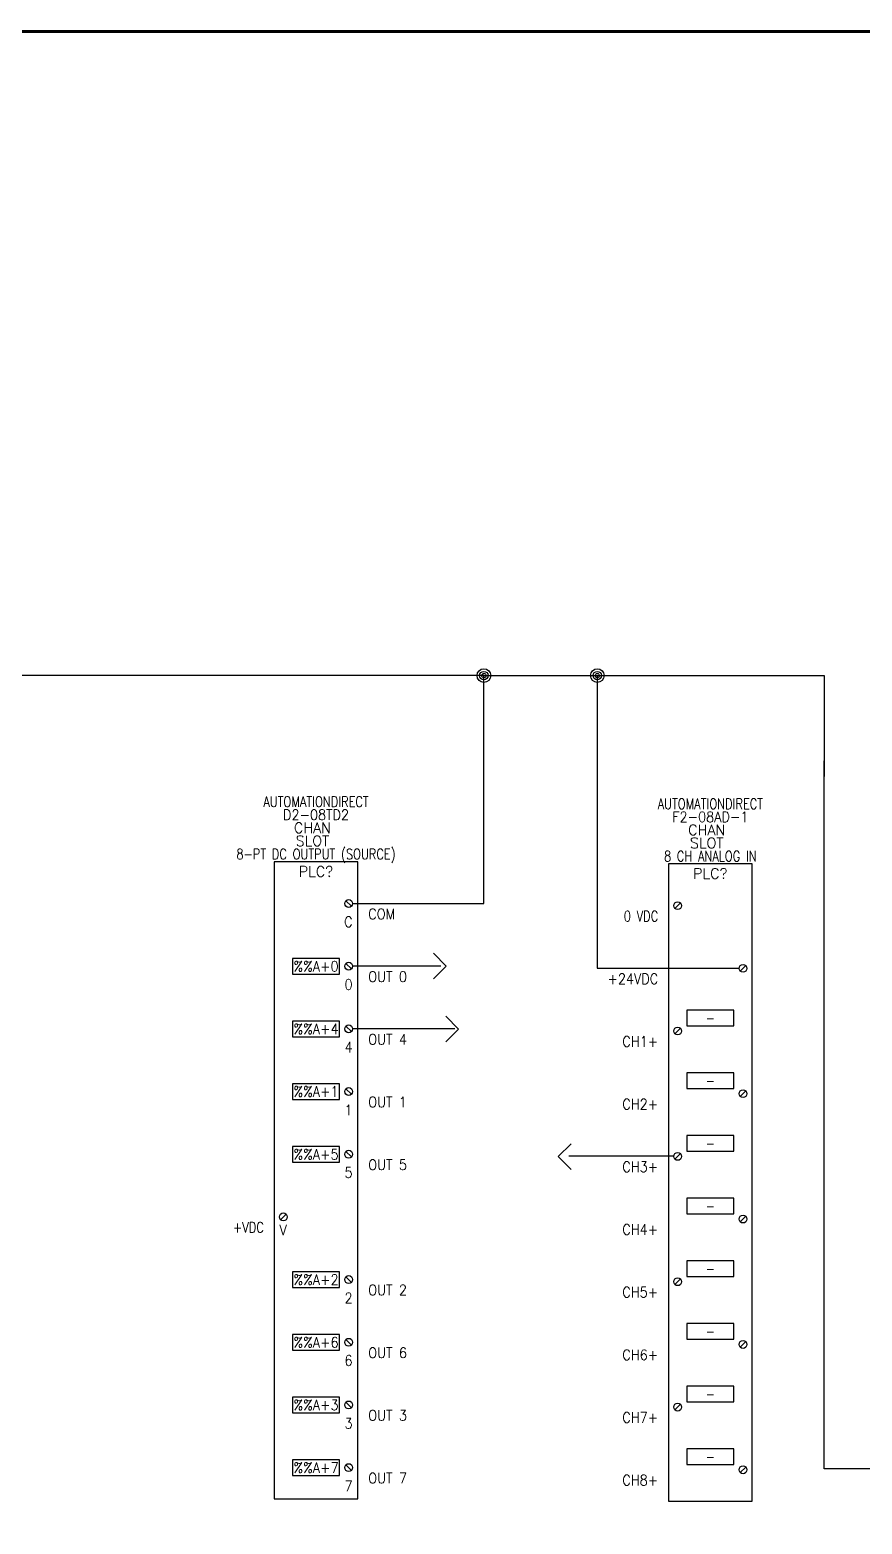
# Model space of a CAD drawing. Header units: inches. Extents: x 0 to 33.5, y 0 to 22.4.
# Drawn here: x 17.27 to 25.38, y 7.89 to 22.44 of the extents above; entities that cross this region are included whole.
import ezdxf
from ezdxf.enums import TextEntityAlignment as Align

# ---------------------------------------------------------------- set-up
doc = ezdxf.new("R2010")
doc.units = ezdxf.units.IN
doc.header["$MEASUREMENT"] = 0
for name, color, linetype in [('DESC', 150, 'Continuous'), ('MISC', 7, 'Continuous'), ('SYMS', 7, 'Continuous'), ('TAGS', 150, 'Continuous'), ('TERMS', 123, 'Continuous'), ('TITLE', 7, 'Continuous'), ('WIRES', 7, 'Continuous')]:
    doc.layers.add(name, color=color, linetype=linetype)
doc.styles.add('ITALIC', font='ITALIC')
doc.styles.add('SIMPLEX', font='SIMPLEX')
doc.styles.add('WD', font='romans.shx')

# ---------------------------------------------------------------- blocks, each defined once
blk = doc.blocks.new('NO_NUM_acade_title')
at = {"layer": 'TITLE', "const_width": 0.0312}
blk.add_lwpolyline([(30.594, 0.281), (30.594, 22.177), (30.344, 22.427), (0.281, 22.427), (0.031, 22.177), (0.031, 0.281), (0.281, 0.031), (30.344, 0.031)], close=True, dxfattribs=at)
at = {"layer": 'TITLE', "color": 1, "style": 'ITALIC'}
for tag, height, p in [('TITLE#1', 0.125, (32.156, 3.406)), ('TITLE#2', 0.125, (32.156, 3.204)), ('TITLE#3', 0.125, (32.156, 3.001)), ('TITLE#4', 0.125, (32.156, 2.799)), ('DWG#', 0.2, (32.156, 0.826))]:
    blk.add_attdef(tag, text='', height=height, dxfattribs=at).set_placement(p, align=Align.CENTER)
at = {"layer": 'TITLE', "color": 1, "style": 'SIMPLEX'}
blk.add_attdef('CAD#', (30.826, 1.958), '', height=0.0938, rotation=90, dxfattribs=at)
at = {"layer": 'TITLE', "color": 1}
for tag, p, height, style in [('ENGINEER', (31.237, 1.958), 0.0938, 'ITALIC'), ('CHKDBY', (32.424, 1.958), 0.0938, 'ITALIC'), ('JOB#', (31.464, 1.644), 0.0938, 'SIMPLEX'), ('DRAWNBY', (32.494, 1.644), 0.0938, 'ITALIC'), ('SCALE', (31.353, 1.344), 0.0938, 'SIMPLEX'), ('DATE', (32.408, 1.344), 0.0938, 'SIMPLEX'), ('SHTS', (32.532, 0.25), 0.2, 'ITALIC')]:
    blk.add_attdef(tag, p, '', height=height, dxfattribs=dict(at, style=style))
at = {"layer": 'TITLE', "color": 1, "style": 'ITALIC'}
blk.add_attdef('SH#', text='', height=0.2, dxfattribs=at).set_placement((31.881, 0.25), align=Align.RIGHT)
at = {"layer": 'TITLE', "color": 7, "flags": 9}
blk.add_attdef('WD_TB', (31.219, 0.031), '', height=0.125, dxfattribs=at)
blk = doc.blocks.new('PLCIO_28CA')
at = {"layer": 'SYMS'}
for p, q in [((0.5, 0.5), (-0.5, 0.5)), ((-0.5, 0.5), (-0.5, -7.125)), ((0.5, -7.125), (0.5, 0.5)), ((-0.357, 0.033), (-0.424, -0.033)), ((0.424, -0.717), (0.357, -0.783)), ((0.281, -1.25), (-0.281, -1.25)), ((-0.281, -1.25), (-0.281, -1.438)), ((0.281, -1.438), (0.281, -1.25)), ((-0.357, -1.467), (-0.424, -1.533)), ((-0.281, -1.438), (0.281, -1.438)), ((0.281, -2), (-0.281, -2)), ((-0.281, -2), (-0.281, -2.188)), ((0.281, -2.188), (0.281, -2)), ((-0.281, -2.188), (0.281, -2.188)), ((0.424, -2.217), (0.357, -2.283)), ((0.281, -2.75), (-0.281, -2.75)), ((-0.281, -2.75), (-0.281, -2.938)), ((0.281, -2.938), (0.281, -2.75)), ((-0.357, -2.967), (-0.424, -3.033)), ((-0.281, -2.938), (0.281, -2.938)), ((0.281, -3.5), (-0.281, -3.5)), ((-0.281, -3.5), (-0.281, -3.688)), ((0.281, -3.688), (0.281, -3.5)), ((-0.281, -3.688), (0.281, -3.688)), ((0.424, -3.717), (0.357, -3.783)), ((0.281, -4.25), (-0.281, -4.25)), ((-0.281, -4.25), (-0.281, -4.438)), ((0.281, -4.438), (0.281, -4.25)), ((-0.357, -4.467), (-0.424, -4.533)), ((-0.281, -4.438), (0.281, -4.438)), ((0.281, -5), (-0.281, -5)), ((-0.281, -5), (-0.281, -5.188)), ((0.281, -5.188), (0.281, -5)), ((-0.281, -5.188), (0.281, -5.188)), ((0.424, -5.217), (0.357, -5.283)), ((0.281, -5.75), (-0.281, -5.75)), ((-0.281, -5.75), (-0.281, -5.938)), ((0.281, -5.938), (0.281, -5.75)), ((-0.357, -5.967), (-0.424, -6.033)), ((-0.281, -5.938), (0.281, -5.938)), ((0.281, -6.5), (-0.281, -6.5)), ((-0.281, -6.5), (-0.281, -6.688)), ((0.281, -6.688), (0.281, -6.5)), ((-0.281, -6.688), (0.281, -6.688)), ((0.424, -6.717), (0.357, -6.783)), ((-0.5, -7.125), (0.5, -7.125))]:
    blk.add_line(p, q, dxfattribs=at)
for centre in [(-0.391, 0), (0.391, -0.75), (-0.391, -1.5), (0.391, -2.25), (-0.391, -3), (0.391, -3.75), (-0.391, -4.5), (0.391, -5.25), (-0.391, -6), (0.391, -6.75)]:
    blk.add_circle(centre, 0.0469, dxfattribs=at)
at = {"layer": 'SYMS', "style": 'WD'}
for tag, width, p in [('INST', 0.8, (0, 1.482)), ('LOC', 0.8, (0, 1.312)), ('MFG', 0.8, (0, 1.156)), ('CAT', 0.9, (0, 1)), ('DESC', 0.8, (0, 0.53))]:
    blk.add_attdef(tag, text='', height=0.125, dxfattribs=dict(at, width=width)).set_placement(p, align=Align.CENTER)
at = {"layer": 'SYMS', "linetype": 'Continuous', "style": 'WD', "flags": 9}
blk.add_attdef('ASSYCODE', text='', height=0.01, dxfattribs=at).set_placement((0.23, 1.071), align=Align.CENTER)
at = {"layer": 'SYMS', "style": 'WD'}
for tag, p in [('LINE1', (0, 0.844)), ('LINE2', (0, 0.688)), ('TAG', (0, 0.322))]:
    blk.add_attdef(tag, text='', height=0.125, dxfattribs=at).set_placement(p, align=Align.CENTER)
at = {"layer": 'SYMS', "style": 'WD', "flags": 1}
for tag, p in [('X4TERM01', (-0.438, 0)), ('X4TERM02', (0.344, -0.75)), ('X4TERM03', (-0.438, -1.5)), ('X4TERM04', (0.344, -2.25)), ('X4TERM05', (-0.438, -3)), ('X4TERM06', (0.344, -3.75)), ('X4TERM07', (-0.438, -4.5)), ('X4TERM08', (0.344, -5.25)), ('X4TERM09', (-0.438, -6)), ('X4TERM10', (0.344, -6.75))]:
    blk.add_attdef(tag, p, '', height=0.01, dxfattribs=at)
at = {"layer": 'SYMS', "style": 'WD'}
for tag, width, p in [('TERMDESC01', 0.8, (-0.625, -0.062)), ('TERMDESC02', 0.9, (-0.625, -0.812)), ('TERM02', 0.75, (0.312, -0.812)), ('TERMDESC03', 0.9, (-0.625, -1.562)), ('TERMDESC04', 0.9, (-0.625, -2.312)), ('TERM04', 0.9, (0.312, -2.312)), ('TERMDESC05', 0.9, (-0.625, -3.062)), ('TERMDESC06', 0.9, (-0.625, -3.812)), ('TERM06', 0.9, (0.312, -3.812)), ('TERMDESC07', 0.9, (-0.625, -4.562)), ('TERMDESC08', 0.9, (-0.625, -5.312)), ('TERM08', 0.9, (0.312, -5.312)), ('TERMDESC09', 0.9, (-0.625, -6.062)), ('TERMDESC10', 0.9, (-0.625, -6.812)), ('TERM10', 0.9, (0.312, -6.812))]:
    blk.add_attdef(tag, text='', height=0.125, dxfattribs=dict(at, width=width)).set_placement(p, align=Align.TOP_RIGHT)
at = {"layer": 'SYMS', "style": 'WD', "width": 0.9}
for tag, p in [('TERM01', (-0.438, -0.094)), ('TERM03', (-0.438, -1.656)), ('TERM05', (-0.438, -3.156)), ('TERM07', (-0.438, -4.656)), ('TERM09', (-0.438, -6.156))]:
    blk.add_attdef(tag, text='', height=0.125, dxfattribs=at).set_placement(p, align=Align.TOP_LEFT)
at = {"layer": 'SYMS', "style": 'WD', "width": 0.8}
for tag, p in [('TAGA03', (0, -1.344)), ('TAGA04', (0, -2.094)), ('TAGA05', (0, -2.844)), ('TAGA06', (0, -3.594)), ('TAGA07', (0, -4.344)), ('TAGA08', (0, -5.094)), ('TAGA09', (0, -5.844)), ('TAGA10', (0, -6.594))]:
    blk.add_attdef(tag, text='', height=0.125, dxfattribs=at).set_placement(p, align=Align.MIDDLE_CENTER)
at = {"layer": 'SYMS', "style": 'WD', "width": 0.9}
for tag, p in [('DESCA03', (1.25, -1.469)), ('DESCB03', (1.25, -1.625)), ('DESCC03', (1.25, -1.781)), ('DESCD03', (1.25, -1.938)), ('DESCE03', (1.25, -2.094)), ('DESCA04', (1.25, -2.219)), ('DESCB04', (1.25, -2.375)), ('DESCC04', (1.25, -2.531)), ('DESCD04', (1.25, -2.688)), ('DESCE04', (1.25, -2.844)), ('DESCA05', (1.25, -2.969)), ('DESCB05', (1.25, -3.125)), ('DESCC05', (1.25, -3.281)), ('DESCD05', (1.25, -3.438)), ('DESCE05', (1.25, -3.594)), ('DESCA06', (1.25, -3.719)), ('DESCB06', (1.25, -3.875)), ('DESCC06', (1.25, -4.031)), ('DESCD06', (1.25, -4.188)), ('DESCE06', (1.25, -4.344)), ('DESCA07', (1.25, -4.469)), ('DESCB07', (1.25, -4.625)), ('DESCC07', (1.25, -4.781)), ('DESCD07', (1.25, -4.938)), ('DESCE07', (1.25, -5.094)), ('DESCA08', (1.25, -5.219)), ('DESCB08', (1.25, -5.375)), ('DESCC08', (1.25, -5.531)), ('DESCD08', (1.25, -5.688)), ('DESCE08', (1.25, -5.844)), ('DESCA09', (1.25, -5.969)), ('DESCB09', (1.25, -6.125)), ('DESCC09', (1.25, -6.281)), ('DESCD09', (1.25, -6.438)), ('DESCE09', (1.25, -6.594)), ('DESCA10', (1.25, -6.719)), ('DESCB10', (1.25, -6.875)), ('DESCC10', (1.25, -7.031)), ('DESCD10', (1.25, -7.188)), ('DESCE10', (1.25, -7.344))]:
    blk.add_attdef(tag, p, '', height=0.125, dxfattribs=at)
blk = doc.blocks.new('PLCIO_2D74')
at = {"layer": 'SYMS'}
for p, q in [((0.5, 0.5), (-0.5, 0.5)), ((-0.5, 0.5), (-0.5, -7.125)), ((0.5, -7.125), (0.5, 0.5)), ((0.357, 0.033), (0.424, -0.033)), ((0.281, -0.656), (-0.281, -0.656)), ((-0.281, -0.656), (-0.281, -0.844)), ((0.281, -0.844), (0.281, -0.656)), ((-0.281, -0.844), (0.281, -0.844)), ((0.357, -0.717), (0.424, -0.783)), ((0.281, -1.406), (-0.281, -1.406)), ((-0.281, -1.406), (-0.281, -1.594)), ((0.281, -1.594), (0.281, -1.406)), ((-0.281, -1.594), (0.281, -1.594)), ((0.357, -1.467), (0.424, -1.533)), ((0.281, -2.156), (-0.281, -2.156)), ((-0.281, -2.156), (-0.281, -2.344)), ((0.281, -2.344), (0.281, -2.156)), ((0.357, -2.217), (0.424, -2.283)), ((-0.281, -2.344), (0.281, -2.344)), ((0.281, -2.906), (-0.281, -2.906)), ((-0.281, -2.906), (-0.281, -3.094)), ((0.281, -3.094), (0.281, -2.906)), ((0.357, -2.967), (0.424, -3.033)), ((-0.281, -3.094), (0.281, -3.094)), ((-0.357, -3.717), (-0.424, -3.783)), ((0.281, -4.406), (-0.281, -4.406)), ((-0.281, -4.406), (-0.281, -4.594)), ((0.281, -4.594), (0.281, -4.406)), ((0.357, -4.467), (0.424, -4.533)), ((-0.281, -4.594), (0.281, -4.594)), ((0.281, -5.156), (-0.281, -5.156)), ((-0.281, -5.156), (-0.281, -5.344)), ((0.281, -5.344), (0.281, -5.156)), ((-0.281, -5.344), (0.281, -5.344)), ((0.357, -5.217), (0.424, -5.283)), ((0.281, -5.906), (-0.281, -5.906)), ((-0.281, -5.906), (-0.281, -6.094)), ((0.281, -6.094), (0.281, -5.906)), ((0.357, -5.967), (0.424, -6.033)), ((-0.281, -6.094), (0.281, -6.094)), ((0.281, -6.656), (-0.281, -6.656)), ((-0.281, -6.656), (-0.281, -6.844)), ((0.281, -6.844), (0.281, -6.656)), ((0.357, -6.717), (0.424, -6.783)), ((-0.281, -6.844), (0.281, -6.844)), ((-0.5, -7.125), (0.5, -7.125))]:
    blk.add_line(p, q, dxfattribs=at)
for centre in [(0.391, 0), (0.391, -0.75), (0.391, -1.5), (0.391, -2.25), (0.391, -3), (-0.391, -3.75), (0.391, -4.5), (0.391, -5.25), (0.391, -6), (0.391, -6.75)]:
    blk.add_circle(centre, 0.0469, dxfattribs=at)
at = {"layer": 'SYMS', "style": 'WD'}
for tag, width, p in [('INST', 0.8, (0, 1.482)), ('LOC', 0.8, (0, 1.312)), ('MFG', 0.8, (0, 1.156)), ('CAT', 0.9, (0, 1)), ('DESC', 0.8, (0, 0.53))]:
    blk.add_attdef(tag, text='', height=0.125, dxfattribs=dict(at, width=width)).set_placement(p, align=Align.CENTER)
at = {"layer": 'SYMS', "linetype": 'Continuous', "style": 'WD', "flags": 9}
blk.add_attdef('ASSYCODE', text='', height=0.01, dxfattribs=at).set_placement((0.23, 1.071), align=Align.CENTER)
at = {"layer": 'SYMS', "style": 'WD'}
for tag, p in [('LINE1', (0, 0.844)), ('LINE2', (0, 0.688)), ('TAG', (0, 0.322))]:
    blk.add_attdef(tag, text='', height=0.125, dxfattribs=at).set_placement(p, align=Align.CENTER)
at = {"layer": 'SYMS', "style": 'WD', "flags": 1}
for tag, p in [('X1TERM01', (0.438, 0)), ('X1TERM02', (0.438, -0.75)), ('X1TERM03', (0.438, -1.5)), ('X1TERM04', (0.438, -2.25)), ('X1TERM05', (0.438, -3)), ('X4TERM06', (-0.438, -3.75)), ('X1TERM07', (0.438, -4.5)), ('X1TERM08', (0.438, -5.25)), ('X1TERM09', (0.438, -6)), ('X1TERM10', (0.438, -6.75))]:
    blk.add_attdef(tag, p, '', height=0.01, dxfattribs=at)
at = {"layer": 'SYMS', "style": 'WD'}
for tag, width, p in [('TERM01', 0.9, (0.438, -0.156)), ('TERM02', 0.9, (0.438, -0.906)), ('TERM03', 0.9, (0.438, -1.656)), ('TERM04', 0.9, (0.438, -2.406)), ('TERM05', 0.9, (0.438, -3.156)), ('TERMDESC06', 0.8, (-0.625, -3.812)), ('TERM07', 0.9, (0.438, -4.656)), ('TERM08', 0.9, (0.438, -5.406)), ('TERM09', 0.9, (0.438, -6.156)), ('TERM10', 0.9, (0.438, -6.906))]:
    blk.add_attdef(tag, text='', height=0.125, dxfattribs=dict(at, width=width)).set_placement(p, align=Align.TOP_RIGHT)
at = {"layer": 'SYMS', "style": 'WD', "width": 0.9}
for tag, p in [('TERMDESC01', (0.625, -0.062)), ('TERMDESC02', (0.625, -0.812)), ('TERMDESC03', (0.625, -1.562)), ('TERMDESC04', (0.625, -2.312)), ('TERMDESC05', (0.625, -3.062)), ('TERM06', (-0.438, -3.844)), ('TERMDESC07', (0.625, -4.562)), ('TERMDESC08', (0.625, -5.312)), ('TERMDESC09', (0.625, -6.062)), ('TERMDESC10', (0.625, -6.812))]:
    blk.add_attdef(tag, text='', height=0.125, dxfattribs=at).set_placement(p, align=Align.TOP_LEFT)
for tag, p in [('DESCA02', (-0.688, -0.719)), ('DESCB02', (-0.688, -0.875)), ('DESCC02', (-0.688, -1.031)), ('DESCD02', (-0.688, -1.188)), ('DESCE02', (-0.688, -1.344)), ('DESCA03', (-0.688, -1.469)), ('DESCB03', (-0.688, -1.625)), ('DESCC03', (-0.688, -1.781)), ('DESCD03', (-0.688, -1.938)), ('DESCE03', (-0.688, -2.094)), ('DESCA04', (-0.688, -2.219)), ('DESCB04', (-0.688, -2.375)), ('DESCC04', (-0.688, -2.531)), ('DESCD04', (-0.688, -2.688)), ('DESCE04', (-0.688, -2.844)), ('DESCA05', (-0.688, -2.969)), ('DESCB05', (-0.688, -3.125)), ('DESCC05', (-0.688, -3.281)), ('DESCD05', (-0.688, -3.438)), ('DESCE05', (-0.688, -3.594)), ('DESCA07', (-0.688, -4.469)), ('DESCB07', (-0.688, -4.625)), ('DESCC07', (-0.688, -4.781)), ('DESCD07', (-0.688, -4.938)), ('DESCE07', (-0.688, -5.094)), ('DESCA08', (-0.688, -5.219)), ('DESCB08', (-0.688, -5.375)), ('DESCC08', (-0.688, -5.531)), ('DESCD08', (-0.688, -5.688)), ('DESCE08', (-0.688, -5.844)), ('DESCA09', (-0.688, -5.969)), ('DESCB09', (-0.688, -6.125)), ('DESCC09', (-0.688, -6.281)), ('DESCD09', (-0.688, -6.438)), ('DESCE09', (-0.688, -6.594)), ('DESCA10', (-0.688, -6.719)), ('DESCB10', (-0.688, -6.875)), ('DESCC10', (-0.688, -7.031)), ('DESCD10', (-0.688, -7.188)), ('DESCE10', (-0.688, -7.344))]:
    blk.add_attdef(tag, text='', height=0.125, dxfattribs=at).set_placement(p, align=Align.RIGHT)
for tag, p in [('TAGA02', (0, -0.75)), ('TAGA03', (0, -1.5)), ('TAGA04', (0, -2.25)), ('TAGA05', (0, -3)), ('TAGA07', (0, -4.5)), ('TAGA08', (0, -5.25)), ('TAGA09', (0, -6)), ('TAGA10', (0, -6.75))]:
    blk.add_attdef(tag, text='', height=0.125, dxfattribs=at).set_placement(p, align=Align.MIDDLE_CENTER)
blk = doc.blocks.new('WDDOT')
for radius in [0.03, 0.0187, 0.00929]:
    blk.add_circle((0, 0), radius)

msp = doc.modelspace()

# ---------------------------------------------------------------- linework, layer by layer
for p, q in [((21.327, 13.325), (21.202, 13.45)), ((21.327, 13.325), (21.202, 13.2)), ((21.202, 13.2), (21.327, 13.325)), ((21.446, 12.711), (21.321, 12.836)), ((21.446, 12.711), (21.321, 12.586)), ((21.321, 12.586), (21.446, 12.711)), ((22.417, 11.469), (22.542, 11.594)), ((22.542, 11.594), (22.417, 11.469)), ((22.417, 11.469), (22.542, 11.344))]:
    msp.add_line(p, q)
at = {"layer": 'WIRES'}
for p, q in [((21.693, 16.154), (12.852, 16.154)), ((21.693, 13.934), (21.693, 16.154)), ((21.693, 16.154), (25.008, 16.154)), ((22.798, 16.154), (22.798, 13.303)), ((25.008, 16.154), (25.008, 15.17)), ((25.008, 8.427), (25.008, 15.325)), ((20.414, 13.934), (21.693, 13.934)), ((21.275, 13.323), (20.414, 13.323)), ((22.798, 13.303), (24.179, 13.303)), ((21.409, 12.713), (20.414, 12.713)), ((23.543, 11.472), (22.522, 11.472)), ((26.867, 8.427), (25.008, 8.427))]:
    msp.add_line(p, q, dxfattribs=at)

# ---------------------------------------------------------------- block references
msp.add_blockref('NO_NUM_acade_title', (0, 0))
at = {"layer": 'SYMS', "xscale": 2.210136950490987, "yscale": 2.210136950490987, "zscale": 2.210136950490987}
for p in [(21.693, 16.154), (22.798, 16.154)]:
    msp.add_blockref('WDDOT', p, dxfattribs=at)
at = {"layer": 'SYMS'}
ref = msp.add_blockref('PLCIO_2D74', (20.058, 13.934), dxfattribs=dict(at, xscale=0.8138620711645551, yscale=0.8138620711645551, zscale=0.8138620711645551))
ref.add_attrib('TERM01', 'C', dxfattribs={"layer": 'TERMS', "height": 0.102, "style": 'WD', "width": 0.9}).set_placement((20.414, 13.807), align=Align.TOP_RIGHT)
ref.add_attrib('TERMDESC01', 'COM', dxfattribs={"layer": 'TERMS', "height": 0.1017, "style": 'WD', "width": 0.9}).set_placement((20.567, 13.883), align=Align.TOP_LEFT)
ref.add_attrib('CAT', 'D2-08TD2', dxfattribs={"layer": 'MISC', "height": 0.1017, "style": 'WD', "width": 0.9}).set_placement((20.058, 14.748), align=Align.CENTER)
ref.add_attrib('TAG', 'PLC?', dxfattribs={"layer": 'TAGS', "height": 0.1017, "style": 'WD'}).set_placement((20.058, 14.195), align=Align.CENTER)
ref.add_attrib('LINE1', 'CHAN ', dxfattribs={"layer": 'MISC', "height": 0.1017, "style": 'WD'}).set_placement((20.058, 14.62), align=Align.CENTER)
ref.add_attrib('DESC', '8-PT DC OUTPUT (SOURCE)', dxfattribs={"layer": 'DESC', "height": 0.10173, "style": 'WD', "width": 0.8}).set_placement((20.058, 14.365), align=Align.CENTER)
ref.add_attrib('LINE2', 'SLOT ', dxfattribs={"layer": 'MISC', "height": 0.1017, "style": 'WD'}).set_placement((20.058, 14.493), align=Align.CENTER)
ref.add_attrib('MFG', 'AUTOMATIONDIRECT', dxfattribs={"layer": 'MISC', "height": 0.10173, "style": 'WD', "width": 0.8}).set_placement((20.058, 14.875), align=Align.CENTER)
ref.add_attrib('TERM02', '0', dxfattribs={"layer": 'TERMS', "height": 0.102, "style": 'WD', "width": 0.9}).set_placement((20.414, 13.196), align=Align.TOP_RIGHT)
ref.add_attrib('TAGA02', '%%A+0', dxfattribs={"layer": 'TAGS', "height": 0.1017, "style": 'WD', "width": 0.9}).set_placement((20.058, 13.323), align=Align.MIDDLE_CENTER)
ref.add_attrib('TERMDESC02', 'OUT 0', dxfattribs={"layer": 'TERMS', "height": 0.1017, "style": 'WD', "width": 0.9}).set_placement((20.567, 13.273), align=Align.TOP_LEFT)
ref.add_attrib('TERM03', '4', dxfattribs={"layer": 'TERMS', "height": 0.102, "style": 'WD', "width": 0.9}).set_placement((20.414, 12.586), align=Align.TOP_RIGHT)
ref.add_attrib('TAGA03', '%%A+4', dxfattribs={"layer": 'TAGS', "height": 0.1017, "style": 'WD', "width": 0.9}).set_placement((20.058, 12.713), align=Align.MIDDLE_CENTER)
ref.add_attrib('TERMDESC03', 'OUT 4', dxfattribs={"layer": 'TERMS', "height": 0.1017, "style": 'WD', "width": 0.9}).set_placement((20.567, 12.662), align=Align.TOP_LEFT)
ref.add_attrib('TERM04', '1', dxfattribs={"layer": 'TERMS', "height": 0.102, "style": 'WD', "width": 0.9}).set_placement((20.414, 11.975), align=Align.TOP_RIGHT)
ref.add_attrib('TAGA04', '%%A+1', dxfattribs={"layer": 'TAGS', "height": 0.1017, "style": 'WD', "width": 0.9}).set_placement((20.058, 12.103), align=Align.MIDDLE_CENTER)
ref.add_attrib('TERMDESC04', 'OUT 1', dxfattribs={"layer": 'TERMS', "height": 0.1017, "style": 'WD', "width": 0.9}).set_placement((20.567, 12.052), align=Align.TOP_LEFT)
ref.add_attrib('TERM05', '5', dxfattribs={"layer": 'TERMS', "height": 0.102, "style": 'WD', "width": 0.9}).set_placement((20.414, 11.365), align=Align.TOP_RIGHT)
ref.add_attrib('TAGA05', '%%A+5', dxfattribs={"layer": 'TAGS', "height": 0.1017, "style": 'WD', "width": 0.9}).set_placement((20.058, 11.492), align=Align.MIDDLE_CENTER)
ref.add_attrib('TERMDESC05', 'OUT 5', dxfattribs={"layer": 'TERMS', "height": 0.1017, "style": 'WD', "width": 0.9}).set_placement((20.567, 11.441), align=Align.TOP_LEFT)
ref.add_attrib('TERM06', 'V', dxfattribs={"layer": 'TERMS', "height": 0.102, "style": 'WD', "width": 0.9}).set_placement((19.702, 10.806), align=Align.TOP_LEFT)
ref.add_attrib('TERMDESC06', '+VDC', dxfattribs={"layer": 'TERMS', "height": 0.1017, "style": 'WD', "width": 0.8}).set_placement((19.549, 10.831), align=Align.TOP_RIGHT)
ref.add_attrib('TERM07', '2', dxfattribs={"layer": 'TERMS', "height": 0.102, "style": 'WD', "width": 0.9}).set_placement((20.414, 10.144), align=Align.TOP_RIGHT)
ref.add_attrib('TAGA07', '%%A+2', dxfattribs={"layer": 'TAGS', "height": 0.1017, "style": 'WD', "width": 0.9}).set_placement((20.058, 10.271), align=Align.MIDDLE_CENTER)
ref.add_attrib('TERMDESC07', 'OUT 2', dxfattribs={"layer": 'TERMS', "height": 0.1017, "style": 'WD', "width": 0.9}).set_placement((20.567, 10.221), align=Align.TOP_LEFT)
ref.add_attrib('TERM08', '6', dxfattribs={"layer": 'TERMS', "height": 0.102, "style": 'WD', "width": 0.9}).set_placement((20.414, 9.534), align=Align.TOP_RIGHT)
ref.add_attrib('TAGA08', '%%A+6', dxfattribs={"layer": 'TAGS', "height": 0.1017, "style": 'WD', "width": 0.9}).set_placement((20.058, 9.661), align=Align.MIDDLE_CENTER)
ref.add_attrib('TERMDESC08', 'OUT 6', dxfattribs={"layer": 'TERMS', "height": 0.1017, "style": 'WD', "width": 0.9}).set_placement((20.567, 9.61), align=Align.TOP_LEFT)
ref.add_attrib('TERM09', '3', dxfattribs={"layer": 'TERMS', "height": 0.102, "style": 'WD', "width": 0.9}).set_placement((20.414, 8.923), align=Align.TOP_RIGHT)
ref.add_attrib('TAGA09', '%%A+3', dxfattribs={"layer": 'TAGS', "height": 0.1017, "style": 'WD', "width": 0.9}).set_placement((20.058, 9.051), align=Align.MIDDLE_CENTER)
ref.add_attrib('TERMDESC09', 'OUT 3', dxfattribs={"layer": 'TERMS', "height": 0.1017, "style": 'WD', "width": 0.9}).set_placement((20.567, 9), align=Align.TOP_LEFT)
ref.add_attrib('TERM10', '7', dxfattribs={"layer": 'TERMS', "height": 0.102, "style": 'WD', "width": 0.9}).set_placement((20.414, 8.313), align=Align.TOP_RIGHT)
ref.add_attrib('TAGA10', '%%A+7', dxfattribs={"layer": 'TAGS', "height": 0.1017, "style": 'WD', "width": 0.9}).set_placement((20.058, 8.44), align=Align.MIDDLE_CENTER)
ref.add_attrib('TERMDESC10', 'OUT 7', dxfattribs={"layer": 'TERMS', "height": 0.1017, "style": 'WD', "width": 0.9}).set_placement((20.567, 8.389), align=Align.TOP_LEFT)
ref = msp.add_blockref('PLCIO_28CA', (23.899, 13.913), dxfattribs=dict(at, xscale=0.8138620711645551, yscale=0.8138620711645551, zscale=0.8138620711645551))
ref.add_attrib('MFG', 'AUTOMATIONDIRECT', dxfattribs={"layer": 'MISC', "height": 0.10173, "style": 'WD', "width": 0.8}).set_placement((23.899, 14.854), align=Align.CENTER)
ref.add_attrib('LINE2', 'SLOT ', dxfattribs={"layer": 'MISC', "height": 0.1017, "style": 'WD'}).set_placement((23.899, 14.473), align=Align.CENTER)
ref.add_attrib('DESC', '8 CH ANALOG IN', dxfattribs={"layer": 'DESC', "height": 0.10173, "style": 'WD', "width": 0.8}).set_placement((23.899, 14.344), align=Align.CENTER)
ref.add_attrib('LINE1', 'CHAN ', dxfattribs={"layer": 'MISC', "height": 0.1017, "style": 'WD'}).set_placement((23.899, 14.6), align=Align.CENTER)
ref.add_attrib('TAG', 'PLC?', dxfattribs={"layer": 'TAGS', "height": 0.1017, "style": 'WD'}).set_placement((23.899, 14.175), align=Align.CENTER)
ref.add_attrib('CAT', 'F2-08AD-1', dxfattribs={"layer": 'MISC', "height": 0.1017, "style": 'WD', "width": 0.9}).set_placement((23.899, 14.727), align=Align.CENTER)
ref.add_attrib('TERMDESC01', '0 VDC', dxfattribs={"layer": 'TERMS', "height": 0.1017, "style": 'WD', "width": 0.8}).set_placement((23.391, 13.862), align=Align.TOP_RIGHT)
ref.add_attrib('TERMDESC02', '+24VDC', dxfattribs={"layer": 'TERMS', "height": 0.1017, "style": 'WD', "width": 0.9}).set_placement((23.391, 13.252), align=Align.TOP_RIGHT)
ref.add_attrib('TAGA03', '-', dxfattribs={"layer": 'TAGS', "height": 0.102, "style": 'WD', "width": 0.8}).set_placement((23.899, 12.819), align=Align.MIDDLE_CENTER)
ref.add_attrib('TERMDESC03', 'CH1+', dxfattribs={"layer": 'TERMS', "height": 0.1017, "style": 'WD', "width": 0.9}).set_placement((23.391, 12.641), align=Align.TOP_RIGHT)
ref.add_attrib('TAGA04', '-', dxfattribs={"layer": 'TAGS', "height": 0.102, "style": 'WD', "width": 0.8}).set_placement((23.899, 12.209), align=Align.MIDDLE_CENTER)
ref.add_attrib('TERMDESC04', 'CH2+', dxfattribs={"layer": 'TERMS', "height": 0.1017, "style": 'WD', "width": 0.9}).set_placement((23.391, 12.031), align=Align.TOP_RIGHT)
ref.add_attrib('TAGA05', '-', dxfattribs={"layer": 'TAGS', "height": 0.102, "style": 'WD', "width": 0.8}).set_placement((23.899, 11.599), align=Align.MIDDLE_CENTER)
ref.add_attrib('TERMDESC05', 'CH3+', dxfattribs={"layer": 'TERMS', "height": 0.1017, "style": 'WD', "width": 0.9}).set_placement((23.391, 11.421), align=Align.TOP_RIGHT)
ref.add_attrib('TAGA06', '-', dxfattribs={"layer": 'TAGS', "height": 0.102, "style": 'WD', "width": 0.8}).set_placement((23.899, 10.988), align=Align.MIDDLE_CENTER)
ref.add_attrib('TERMDESC06', 'CH4+', dxfattribs={"layer": 'TERMS', "height": 0.1017, "style": 'WD', "width": 0.9}).set_placement((23.391, 10.81), align=Align.TOP_RIGHT)
ref.add_attrib('TAGA07', '-', dxfattribs={"layer": 'TAGS', "height": 0.102, "style": 'WD', "width": 0.8}).set_placement((23.899, 10.378), align=Align.MIDDLE_CENTER)
ref.add_attrib('TERMDESC07', 'CH5+', dxfattribs={"layer": 'TERMS', "height": 0.1017, "style": 'WD', "width": 0.9}).set_placement((23.391, 10.2), align=Align.TOP_RIGHT)
ref.add_attrib('TAGA08', '-', dxfattribs={"layer": 'TAGS', "height": 0.102, "style": 'WD', "width": 0.8}).set_placement((23.899, 9.768), align=Align.MIDDLE_CENTER)
ref.add_attrib('TERMDESC08', 'CH6+', dxfattribs={"layer": 'TERMS', "height": 0.1017, "style": 'WD', "width": 0.9}).set_placement((23.391, 9.589), align=Align.TOP_RIGHT)
ref.add_attrib('TAGA09', '-', dxfattribs={"layer": 'TAGS', "height": 0.102, "style": 'WD', "width": 0.8}).set_placement((23.899, 9.157), align=Align.MIDDLE_CENTER)
ref.add_attrib('TERMDESC09', 'CH7+', dxfattribs={"layer": 'TERMS', "height": 0.1017, "style": 'WD', "width": 0.9}).set_placement((23.391, 8.979), align=Align.TOP_RIGHT)
ref.add_attrib('TAGA10', '-', dxfattribs={"layer": 'TAGS', "height": 0.102, "style": 'WD', "width": 0.8}).set_placement((23.899, 8.547), align=Align.MIDDLE_CENTER)
ref.add_attrib('TERMDESC10', 'CH8+', dxfattribs={"layer": 'TERMS', "height": 0.1017, "style": 'WD', "width": 0.9}).set_placement((23.391, 8.369), align=Align.TOP_RIGHT)

doc.saveas('drawing.dxf')
